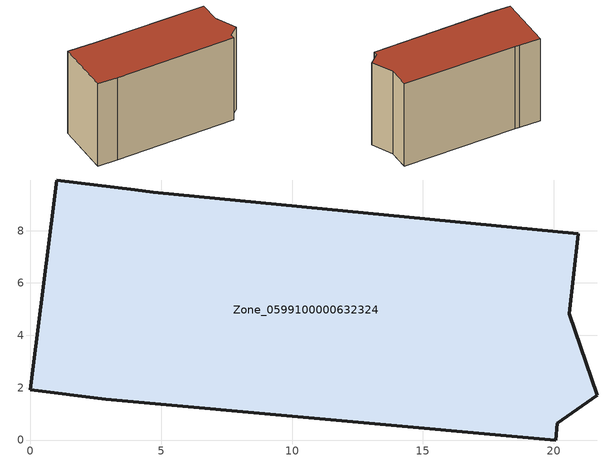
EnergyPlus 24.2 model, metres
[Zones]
Zone_0599100000632324
 floor ground (C_G): 4.69,9.47 20.93,7.88 20.6,4.82 21.66,1.71 20.14,0.64 20.07,0 2.88,1.55 0,1.91 1.01,9.94 3.99,9.57 z0
 wall outside (C_F): 2.88,1.55 20.07,0 20.14,0.64 21.66,1.71 20.6,4.82 20.93,7.88 4.69,9.47 3.99,9.57 1.01,9.94 0,1.91 2.88,1.55 z0:13.01
 roof outside (C_R): 1.01,9.94 0,1.91 2.88,1.55 20.07,0 20.14,0.64 21.66,1.71 20.6,4.82 20.93,7.88 4.69,9.47 3.99,9.57 z13.01
[BUILDING]
Pand.0599100000632324: North Axis=0; Terrain=City; Loads Convergence Tolerance Value=0.04; Temperature Convergence Tolerance Value=0.4; Solar Distribution=FullExterior; Maximum Number of Warmup Days=25; Minimum Number of Warmup Days=1
[Site:Location]
Rotterdam.The.Hague.AP_ZH_NLD Design_Conditions: Latitude=51.96; Longitude=4.45; Time Zone=1; Elevation=-4.5
[SITE:GROUNDTEMPERATURE:BUILDINGSURFACE]
18, 18, 18, 18, 18, 18, 18, 18, 18, 18, 18, 18
[MATERIAL] Thermal Absorptance=0.9; Solar Absorptance=0.7; Visible Absorptance=0.7
Name | Roughness | Thickness | Conductivity | Density | Specific Heat
G.TI.1946 | MediumSmooth | 0.15 | 1 | 540 | 1210
F.TI.1946 | Rough | 0.3 | 0.857143 | 1920 | 840
R.TI.1946 | MediumRough | 0.2 | 0.1 | 1500 | 1000
[CONSTRUCTION]
C_G: G.TI.1946
C_F: F.TI.1946
C_R: R.TI.1946
[ZONE]
Zone_0599100000632324: Type=1; Multiplier=1; Ceiling Height=Autocalculate; Volume=Autocalculate; Floor Area=autocalculate; Part of Total Floor Area=Yes
[ZONEINFILTRATION:DESIGNFLOWRATE]
Infil_Zone_0599100000632324: Zone or ZoneList or Space or SpaceList=Zone_0599100000632324; Schedule=AlwaysOn; Design Flow Rate Calculation Method=Flow/Area; Flow Rate per Floor Area=0.003; Constant Term Coefficient=1; Temperature Term Coefficient=0; Velocity Term Coefficient=0; Velocity Squared Term Coefficient=0
[HVACTEMPLATE:ZONE:IDEALLOADSAIRSYSTEM]
Zone_0599100000632324: Maximum Heating Supply Air Temperature=50; Minimum Cooling Supply Air Temperature=13; Maximum Heating Supply Air Humidity Ratio=0.0156; Minimum Cooling Supply Air Humidity Ratio=0.0077; Heating Limit=NoLimit; Cooling Limit=NoLimit; Dehumidification Control Type=ConstantSensibleHeatRatio; Cooling Sensible Heat Ratio=0.7; Dehumidification Setpoint=60; Humidification Control Type=None; Humidification Setpoint=30; Outdoor Air Method=None; Outdoor Air Flow Rate per Person=0.00944; Outdoor Air Flow Rate per Zone Floor Area=0; Outdoor Air Flow Rate per Zone=0; Demand Controlled Ventilation Type=None; Outdoor Air Economizer Type=NoEconomizer; Heat Recovery Type=None; Sensible Heat Recovery Effectiveness=0.7; Latent Heat Recovery Effectiveness=0.65
[ZONECONTROL:THERMOSTAT]
ThermostatControl_Zone_0599100000632324: Zone or ZoneList=Zone_0599100000632324; Control Type Schedule=DualSetpointControlType; Control 1=Thermostat_Zone_0599100000632324; Temperature Difference Between Cutout And Setpoint=0
[THERMOSTATSETPOINT:DUALSETPOINT]
Thermostat_Zone_0599100000632324: Heating Setpoint Temperature Schedule=HeatingSetpoint_Zone_0599100000632324; Cooling Setpoint Temperature Schedule=CoolingSetpoint_Zone_0599100000632324
[SCHEDULE:COMPACT]
HeatingSetpoint_Zone_0599100000632324: Through: 12/31, For: AllDays, Until: 24:00, 21
CoolingSetpoint_Zone_0599100000632324: Through: 12/31, For: AllDays, Until: 24:00, 24
DualSetpointControlType: Through: 12/31, For: AllDays, Until: 24:00, 4
AlwaysOn: Through: 12/31, For: AllDays, Until: 24:00, 1
